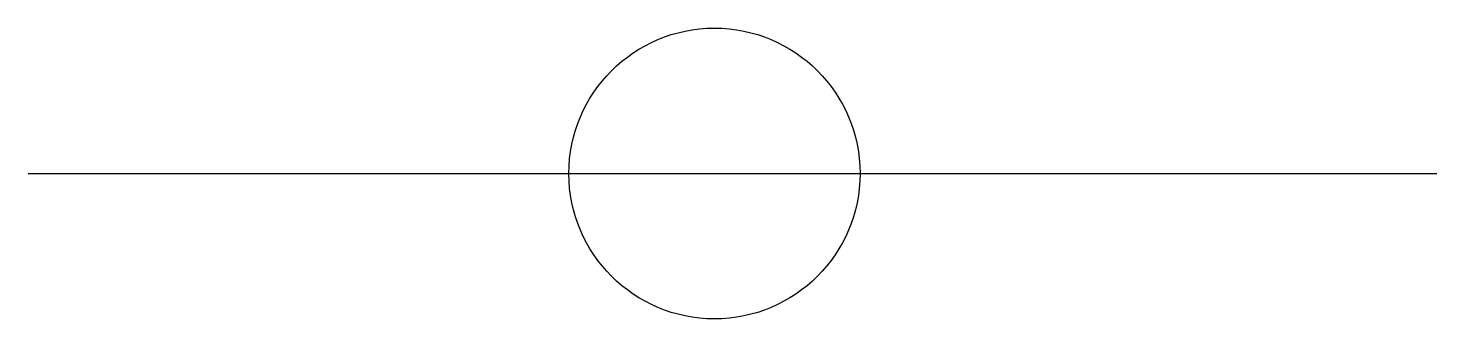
# Model space of a CAD drawing. Header units: metres. Extents: x -22387 to -21011, y -142881 to -142597.
import ezdxf

# ---------------------------------------------------------------- set-up
doc = ezdxf.new("R2010")
doc.units = ezdxf.units.M
doc.layers.add('DET1', color=1, linetype='Continuous')
doc.layers.add('G', color=3, linetype='Continuous')

msp = doc.modelspace()

# ---------------------------------------------------------------- linework, layer by layer
at = {"layer": 'DET1'}
msp.add_circle((-21716.65, -142739.2), 142.23, dxfattribs=at)
at = {"layer": 'G'}
msp.add_line((-22387.12, -142739.2), (-21010.98, -142739.2), dxfattribs=at)

doc.saveas('drawing.dxf')
